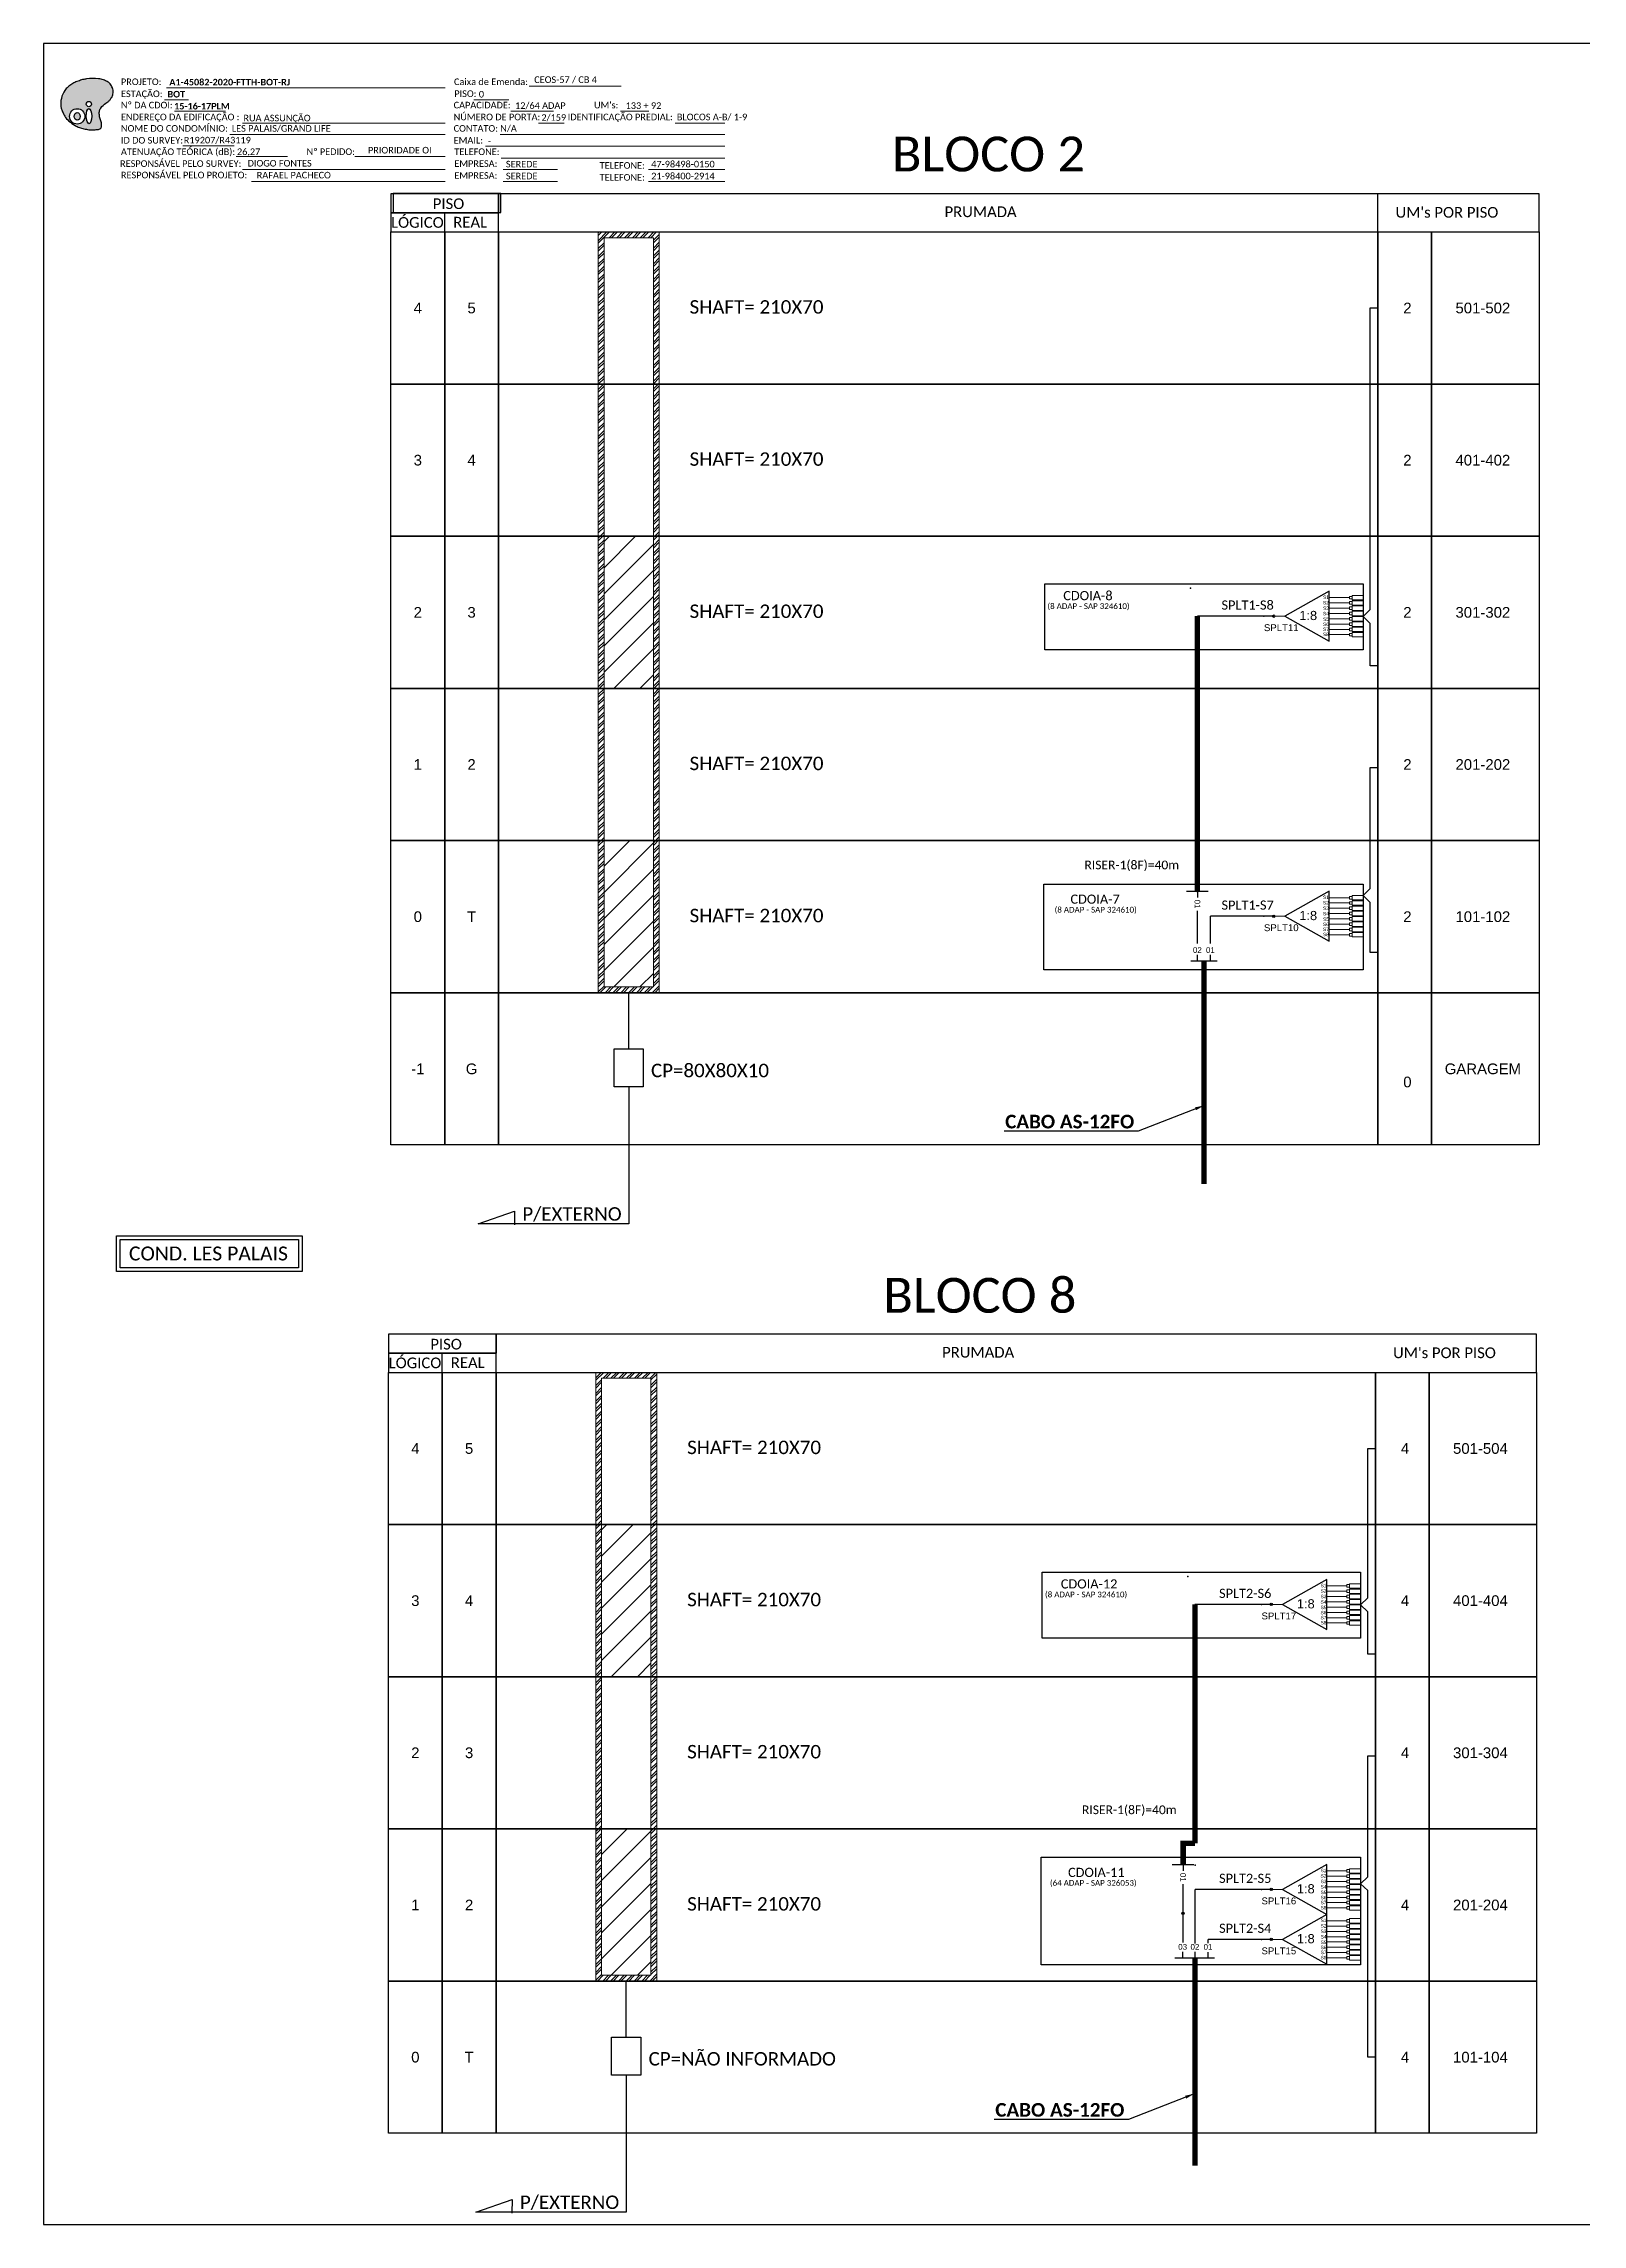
# Model space of a CAD drawing. Header units: inches. Extents: x 10034 to 13570, y 6075 to 9325.
# Drawn here: x 12732 to 13151, y 6729 to 7323 of the extents above; entities that cross this region are included whole.
import ezdxf
from ezdxf.enums import TextEntityAlignment as Align

# ---------------------------------------------------------------- set-up
doc = ezdxf.new("R2010")
doc.units = ezdxf.units.IN
doc.header["$MEASUREMENT"] = 0
doc.layers.add('Uifilar numeracao sangria', color=7, linetype='Continuous')
doc.styles.add('ARIAL', font='arial.ttf')
doc.styles.add('WMF-Calibri0', font='CALIBRI.TTF')
doc.styles.add('WMF-Calibri1', font='CALIBRIB.TTF')
doc.dimstyles.new('ISO-25', dxfattribs={"dimtxt": 2.5, "dimasz": 2.5, "dimexe": 1.25, "dimexo": 0.625, "dimtad": 1, "dimtxsty": 'Standard', "dimcen": 2.5, "dimadec": 0, "dimazin": 0, "dimtfac": 1, "dimtmove": 0, "dimatfit": 3, "dimfxl": 0, "dimarcsym": 0})

# ---------------------------------------------------------------- blocks, each defined once
blk = doc.blocks.new('SPLITTER_')
blk.add_point((0, 0))
at = {"style": 'ARIAL', "flags": 4}
blk.add_attdef('SPLT', (0, -3.26), '', height=1.5, dxfattribs=at)
blk = doc.blocks.new('SPLT_1-8_SC-APC')
at = {"color": 1}
blk.add_lwpolyline([(-7.37, -2.1), (-17.04, -7.55), (-7.37, -13), (-7.37, -2.1)], dxfattribs=at)
at = {"color": 3, "lineweight": 0}
for points in [[(-2.99, -3.51), (-7.37, -3.51)], [(-7.37, -4.66), (-2.99, -4.66)], [(-2.41, -3.02), (-2.41, -4)], [(-2.41, -3.02), (0, -3.02)], [(-2.41, -4), (0, -4)], [(-2.41, -4.17), (-2.41, -5.16)], [(-2.41, -4.17), (0, -4.17)], [(-7.37, -5.82), (-2.99, -5.82)], [(-7.37, -6.97), (-2.99, -6.97)], [(-7.37, -8.12), (-2.99, -8.12)], [(-7.37, -9.28), (-2.99, -9.28)], [(-2.41, -5.16), (0, -5.16)], [(-2.41, -5.32), (-2.41, -6.31)], [(-2.41, -5.32), (0, -5.32)], [(-2.41, -6.31), (0, -6.31)], [(-2.41, -6.48), (-2.41, -7.46)], [(-2.41, -6.48), (0, -6.48)], [(-2.41, -7.46), (0, -7.46)], [(-2.41, -7.63), (-2.41, -8.62)], [(-2.41, -7.63), (0, -7.63)], [(-2.41, -8.62), (0, -8.62)], [(-2.41, -8.78), (-2.41, -9.77)], [(-2.41, -8.78), (0, -8.78)], [(-7.37, -10.43), (-2.99, -10.43)], [(-7.37, -11.58), (-2.99, -11.58)], [(-2.41, -9.77), (0, -9.77)], [(-2.41, -9.94), (-2.41, -10.92)], [(-2.41, -9.94), (0, -9.94)], [(-2.41, -10.92), (0, -10.92)], [(-2.41, -11.09), (-2.41, -12.08)], [(-2.41, -11.09), (0, -11.09)], [(-2.41, -12.08), (0, -12.08)]]:
    blk.add_lwpolyline(points, dxfattribs=at)
for points in [[(-2.99, -3.22), (-2.41, -3.22), (-2.41, -3.8), (-2.99, -3.8)], [(-2.99, -4.38), (-2.41, -4.38), (-2.41, -4.95), (-2.99, -4.95)], [(-2.99, -5.53), (-2.41, -5.53), (-2.41, -6.1), (-2.99, -6.1)], [(-2.99, -6.68), (-2.41, -6.68), (-2.41, -7.26), (-2.99, -7.26)], [(-2.99, -7.84), (-2.41, -7.84), (-2.41, -8.41), (-2.99, -8.41)], [(-2.99, -8.99), (-2.41, -8.99), (-2.41, -9.56), (-2.99, -9.56)], [(-2.99, -10.14), (-2.41, -10.14), (-2.41, -10.72), (-2.99, -10.72)], [(-2.99, -11.3), (-2.41, -11.3), (-2.41, -11.87), (-2.99, -11.87)]]:
    blk.add_lwpolyline(points, close=True, dxfattribs=at)
at = {"color": 1, "lineweight": 0}
blk.add_lwpolyline([(-17.04, -7.55), (-19.26, -7.55)], dxfattribs=at)
at = {"color": 1, "style": 'ARIAL'}
for s, height, p in [('S1', 0.75, (-8.74, -3.78)), ('S2', 0.75, (-8.74, -4.97)), ('1:8', 2, (-13.91, -8.4)), ('S3', 0.75, (-8.74, -6.18)), ('S4', 0.75, (-8.74, -7.36)), ('S5', 0.75, (-8.74, -8.57)), ('S6', 0.75, (-8.74, -9.69)), ('S7', 0.75, (-8.74, -10.78)), ('S8', 0.75, (-8.74, -11.9))]:
    blk.add_text(s, height=height, dxfattribs=at).set_placement(p)
blk = doc.blocks.new('A$C415C251F')
at = {"color": 3}
blk.add_point((0, 0), dxfattribs=at)
blk = doc.blocks.new('LEG_CDOIA8_C-SPLT_DIR')
at = {"color": 3}
blk.add_blockref('A$C415C251F', (0, 0), dxfattribs=at)
at = {"color": 1, "style": 'WMF-Calibri0', "flags": 4}
blk.add_attdef('CDO', (-26.84, -2.61), '', height=2, dxfattribs=at)
blk.add_attdef('MODELO', text='', height=1.5, dxfattribs=at).set_placement((-22.23, -4.54), align=Align.CENTER)
at = {"style": 'ARIAL', "flags": 4}
blk.add_attdef('SPLITAGEM', text='', height=1.5, dxfattribs=at).set_placement((-18.36, -12.59), align=Align.CENTER)
blk = doc.blocks.new('OI')
h = blk.add_hatch(color=40)
edge = h.paths.add_edge_path()
edge.add_spline(control_points=[(4.35, -0.67), (3.92, -0.99), (3.26, -1.5), (2.81, -2.59), (2.9, -3.5), (3.06, -4.27), (3.31, -4.85), (3.37, -5.39), (3.4, -5.88), (3.2, -6.4), (2.54, -6.61), (1.65, -6.63), (0.55, -6.67), (-0.56, -6.42), (-1.61, -6.14), (-2.77, -5.61), (-3.92, -4.77), (-4.89, -3.7), (-5.34, -2.65), (-5.6, -1.94), (-5.85, -0.96), (-5.71, 0.47), (-5.1, 2.02), (-4.14, 3.02), (-3.3, 3.61), (-2.37, 4.16), (-1.36, 4.44), (-0.56, 4.7), (0.79, 4.85), (2.24, 4.97), (3.79, 4.57), (4.67, 4.21), (5.44, 3.65), (5.76, 2.99), (6.03, 2.21), (6.01, 1.46), (5.72, 0.64), (5.31, 0.08), (4.88, -0.38), (4.51, -0.55), (4.35, -0.67)], knot_values=[0, 0, 0, 0, 1.60434, 2.417191, 3.427595, 4.282808, 4.776746, 5.304182, 5.888771, 6.258406, 6.858137, 7.79129, 8.986195, 10.124242, 11.187857, 12.242908, 13.953784, 15.414161, 16.515391, 17.349188, 17.675853, 19.552021, 21.515531, 22.568638, 23.63245, 24.621084, 25.782718, 26.745347, 27.142653, 29.870543, 31.004649, 31.921532, 32.709589, 33.801391, 34.042471, 35.192333, 35.971461, 36.628871, 37.254359, 37.836911, 37.836911, 37.836911, 37.836911], degree=3, periodic=0)
h.paths.add_polyline_path([(1.13, -0.87, -1), (-0.04, -0.87, -1)], flags=16)
edge = h.paths.add_edge_path(flags=16)
edge.add_ellipse((0.56, -3.59), major_axis=(-0.02, 1.71), ratio=0.361305, start_angle=0, end_angle=360)
h.paths.add_polyline_path([(-0.36, -3.62, -1), (-3.8, -3.62, -1)], flags=16)
edge = h.paths.add_edge_path(flags=0)
edge.add_ellipse((-2.08, -3.62), major_axis=(0, 0.885), ratio=0.758294, start_angle=0, end_angle=360)
at = {"color": 40}
for centre, radius in [((-2.08, -3.62), 1.72), ((0.54, -0.87), 0.587)]:
    blk.add_circle(centre, radius, dxfattribs=at)
blk.add_ellipse((-2.08, -3.62), major_axis=(0, 0.885), ratio=0.758294, start_param=-3.141592653589792, end_param=3.141592653589792, dxfattribs=at)
blk.add_ellipse((0.56, -3.59), major_axis=(-0.02, 1.71), ratio=0.361305, dxfattribs=at)
at = {"color": 40, "start_tangent": (-0.800898, -0.598801), "end_tangent": (-0.800898, -0.598801)}
blk.add_spline([(4.35, -0.67), (3.2, -1.78), (2.9, -2.54), (2.92, -3.55), (3.12, -4.38), (3.28, -4.85), (3.37, -5.37), (3.35, -5.95), (3.2, -6.29), (2.66, -6.55), (1.73, -6.63), (0.54, -6.62), (-0.58, -6.41), (-1.6, -6.11), (-2.56, -5.67), (-3.95, -4.67), (-4.89, -3.56), (-5.37, -2.56), (-5.64, -1.78), (-5.72, -1.46), (-5.63, 0.42), (-4.84, 2.22), (-4.13, 2.99), (-3.27, 3.62), (-2.4, 4.09), (-1.3, 4.47), (-0.37, 4.72), (0.02, 4.77), (2.75, 4.8), (3.85, 4.53), (4.69, 4.16), (5.31, 3.68), (5.85, 2.73), (5.93, 2.5), (5.94, 1.35), (5.67, 0.62), (5.29, 0.08), (4.84, -0.36), (4.35, -0.67)], degree=3, dxfattribs=at)

msp = doc.modelspace()

# ---------------------------------------------------------------- hatches: boundary and pattern name
h = msp.add_hatch()
h.set_pattern_fill('ANSI32', color=3, scale=0.158226)
h.set_pattern_definition([(45, (795.5583, 10730.4099), (-1.06568318, 1.06568318), []), (45, (796.2687, 10730.4099), (-1.06568318, 1.06568318), [])])
h.paths.add_polyline_path([(12882.98, 7271.91), (12899.6, 7271.91), (12899.6, 7064.67), (12882.98, 7064.67)])
h.paths.add_polyline_path([(12884.57, 7270.33), (12898.02, 7270.33), (12898.02, 7066.26), (12884.57, 7066.26)], flags=16)
h = msp.add_hatch()
h.set_pattern_fill('ANSI31', color=1, scale=1.582261)
h.set_pattern_definition([(45, (-3763.9725, -5240.8895), (-3.5522773, 3.5522773), [])])
h.paths.add_polyline_path([(12898.02, 7189.02), (12884.57, 7189.02), (12884.57, 7147.57), (12898.02, 7147.57)])
h = msp.add_hatch(color=3)
h.dxf.hatch_style = 1
edge = h.paths.add_edge_path()
edge.add_arc((13067.03, 7167.25), 0.32, 0, 360)
h = msp.add_hatch(color=3)
h.dxf.hatch_style = 1
edge = h.paths.add_edge_path()
edge.add_arc((13067.03, 7167.25), 0.32, 0, 360)
h = msp.add_hatch()
h.set_pattern_fill('ANSI31', color=1, scale=1.582261)
h.set_pattern_definition([(45, (-3763.9725, -5322.202), (-3.5522773, 3.5522773), [])])
h.paths.add_polyline_path([(12898.02, 7106.12), (12884.57, 7106.12), (12884.57, 7066.26), (12898.02, 7066.26)])
h = msp.add_hatch(color=3)
h.dxf.hatch_style = 1
edge = h.paths.add_edge_path()
edge.add_arc((13067.03, 7085.52), 0.32, 0, 360)
h = msp.add_hatch(color=3)
h.dxf.hatch_style = 1
edge = h.paths.add_edge_path()
edge.add_arc((13067.03, 7085.52), 0.32, 0, 360)
h = msp.add_hatch()
h.set_pattern_fill('ANSI32', color=3, scale=0.158226)
h.set_pattern_definition([(45, (794.8934, 10461.2133), (-1.06568318, 1.06568318), []), (45, (795.6039, 10461.2133), (-1.06568318, 1.06568318), [])])
h.paths.add_polyline_path([(12882.32, 6961.27), (12898.94, 6961.27), (12898.94, 6795.48), (12882.32, 6795.48)])
h.paths.add_polyline_path([(12883.9, 6959.69), (12897.35, 6959.69), (12897.35, 6797.06), (12883.9, 6797.06)], flags=16)
h = msp.add_hatch()
h.set_pattern_fill('ANSI31', color=1, scale=1.582261)
h.set_pattern_definition([(45, (-3764.6373, -5510.086), (-3.5522773, 3.5522773), [])])
h.paths.add_polyline_path([(12897.35, 6919.82), (12883.9, 6919.82), (12883.9, 6878.37), (12897.35, 6878.37)])
h = msp.add_hatch(color=3)
h.dxf.hatch_style = 1
edge = h.paths.add_edge_path()
edge.add_arc((13066.36, 6898.06), 0.32, 0, 360)
h = msp.add_hatch(color=3)
h.dxf.hatch_style = 1
edge = h.paths.add_edge_path()
edge.add_arc((13066.36, 6898.06), 0.32, 0, 360)
h = msp.add_hatch()
h.set_pattern_fill('ANSI31', color=1, scale=1.582261)
h.set_pattern_definition([(45, (-3764.6373, -5591.3985), (-3.5522773, 3.5522773), [])])
h.paths.add_polyline_path([(12897.35, 6836.93), (12883.9, 6836.93), (12883.9, 6797.06), (12897.35, 6797.06)])
h = msp.add_hatch(color=3)
h.dxf.hatch_style = 1
edge = h.paths.add_edge_path()
edge.add_arc((13066.36, 6820.44), 0.32, 0, 360)
h = msp.add_hatch(color=3)
h.dxf.hatch_style = 1
edge = h.paths.add_edge_path()
edge.add_arc((13066.36, 6820.44), 0.32, 0, 360)
h = msp.add_hatch(color=3)
h.dxf.hatch_style = 1
edge = h.paths.add_edge_path()
edge.add_arc((13042.35, 6813.93), 0.32, 0, 360)
h = msp.add_hatch(color=3)
h.dxf.hatch_style = 1
edge = h.paths.add_edge_path()
edge.add_arc((13042.35, 6813.93), 0.32, 0, 360)
h = msp.add_hatch(color=3)
h.dxf.hatch_style = 1
edge = h.paths.add_edge_path()
edge.add_arc((13066.36, 6806.84), 0.32, 0, 360)
h = msp.add_hatch(color=3)
h.dxf.hatch_style = 1
edge = h.paths.add_edge_path()
edge.add_arc((13066.36, 6806.84), 0.32, 0, 360)

# ---------------------------------------------------------------- linework, layer by layer
at = {"color": 1}
for p, q in [((13003.71, 6799.91), (13003.71, 6829.2)), ((13003.71, 6829.2), (13090.72, 6829.2)), ((13090.72, 6829.2), (13090.72, 6799.91)), ((13090.72, 6799.91), (13003.71, 6799.91))]:
    msp.add_line(p, q, dxfattribs=at)
for points in [[(12731.87, 6729.2), (13570.43, 6729.2), (13570.43, 7323.2), (12731.87, 7323.2), (12731.87, 6729.2)], [(12841.15, 7271.91), (12841.15, 7277.12)], [(12855.8, 7271.91), (13139.35, 7271.91), (13139.35, 7282.32), (12855.8, 7282.32), (12855.8, 7282.32), (12855.8, 7277.12)], [(13095.38, 7271.91), (13095.38, 7282.32)], [(12891.29, 7049.42), (12891.29, 7064.69)], [(12855.14, 6961.27), (13138.68, 6961.27), (13138.68, 6971.68), (12855.14, 6971.68), (12855.14, 6971.68), (12855.14, 6966.47)], [(12840.49, 6961.27), (12840.49, 6966.47)], [(12890.63, 6780.23), (12890.63, 6795.49)]]:
    msp.add_lwpolyline(points)
at = {"color": 7, "lineweight": 0}
for points in [[(12764.82, 7307.88), (12771.37, 7307.88)], [(12765.34, 7311.16), (12841.31, 7311.16)], [(12849.11, 7307.92), (12858.59, 7307.92)], [(12864.15, 7311.65), (12889.28, 7311.65)], [(12767.49, 7304.81), (12781.43, 7304.81)], [(12786.05, 7301.57), (12841.31, 7301.57)], [(12859.16, 7304.81), (12870.77, 7304.81)], [(12866.74, 7301.57), (12873.69, 7301.57)], [(12889.1, 7304.81), (12896.76, 7304.81)], [(12903.91, 7301.57), (12917.47, 7301.57)], [(12769.8, 7295.4), (12783.75, 7295.4)], [(12782.64, 7298.46), (12841.31, 7298.46)], [(12852.23, 7295.23), (12917.5, 7295.23)], [(12856.27, 7298.46), (12917.5, 7298.46)], [(12784.34, 7292.43), (12798.28, 7292.43)], [(12786.05, 7288.88), (12841.31, 7288.88)], [(12816.67, 7292.44), (12841.17, 7292.44)], [(12817.17, 7292.44), (12841.32, 7292.44)], [(12856.52, 7291.99), (12917.5, 7291.99)], [(12857.13, 7288.88), (12871.93, 7288.88)], [(12896.73, 7288.88), (12917.5, 7288.88)], [(12788.54, 7285.64), (12841.31, 7285.64)], [(12857.13, 7285.64), (12871.93, 7285.64)], [(12896.73, 7285.64), (12917.5, 7285.64)]]:
    msp.add_lwpolyline(points, dxfattribs=at)
for points in [[(12826.5, 7277.12), (12855.8, 7277.12), (12855.8, 7282.32), (12826.5, 7282.32)], [(12826.5, 7271.91), (12855.8, 7271.91), (12855.8, 7277.12), (12826.5, 7277.12)], [(12827.13, 7277.21), (12856.43, 7277.21), (12856.43, 7282.41), (12827.13, 7282.41)], [(12887.31, 7049.42), (12895.27, 7049.42), (12895.27, 7039.06), (12887.31, 7039.06)], [(12751.74, 6998.5), (12802.32, 6998.5), (12802.32, 6988.72), (12751.74, 6988.72)], [(12752.74, 6997.5), (12801.32, 6997.5), (12801.32, 6989.72), (12752.74, 6989.72)], [(12825.84, 6966.47), (12855.14, 6966.47), (12855.14, 6971.68), (12825.84, 6971.68)], [(12825.84, 6961.27), (12855.14, 6961.27), (12855.14, 6966.47), (12825.84, 6966.47)], [(12886.65, 6780.23), (12894.61, 6780.23), (12894.61, 6769.87), (12886.65, 6769.87)]]:
    msp.add_lwpolyline(points, close=True)
at = {"color": 0}
for points in [[(12826.5, 7271.91), (12841.15, 7271.91), (12841.15, 7230.46), (12826.5, 7230.46)], [(12841.15, 7271.91), (12855.8, 7271.91), (12855.8, 7230.46), (12841.15, 7230.46)], [(12855.8, 7271.91), (13095.4, 7271.91), (13095.4, 7230.46), (12855.8, 7230.46)], [(13095.4, 7271.91), (13110.05, 7271.91), (13110.05, 7230.46), (13095.4, 7230.46)], [(13110.05, 7271.91), (13139.35, 7271.91), (13139.35, 7230.46), (13110.05, 7230.46)], [(12826.5, 7230.46), (12841.15, 7230.46), (12841.15, 7189.02), (12826.5, 7189.02)], [(12841.15, 7230.46), (12855.8, 7230.46), (12855.8, 7189.02), (12841.15, 7189.02)], [(12855.8, 7230.46), (13095.4, 7230.46), (13095.4, 7189.02), (12855.8, 7189.02)], [(13095.4, 7230.46), (13110.05, 7230.46), (13110.05, 7189.02), (13095.4, 7189.02)], [(13110.05, 7230.46), (13139.35, 7230.46), (13139.35, 7189.02), (13110.05, 7189.02)], [(12826.5, 7189.02), (12841.15, 7189.02), (12841.15, 7147.57), (12826.5, 7147.57)], [(12841.15, 7189.02), (12855.8, 7189.02), (12855.8, 7147.57), (12841.15, 7147.57)], [(12855.8, 7189.02), (13095.4, 7189.02), (13095.4, 7147.57), (12855.8, 7147.57)], [(13095.4, 7189.02), (13110.05, 7189.02), (13110.05, 7147.57), (13095.4, 7147.57)], [(13110.05, 7189.02), (13139.35, 7189.02), (13139.35, 7147.57), (13110.05, 7147.57)], [(12826.5, 7147.57), (12841.15, 7147.57), (12841.15, 7106.12), (12826.5, 7106.12)], [(12841.15, 7147.57), (12855.8, 7147.57), (12855.8, 7106.12), (12841.15, 7106.12)], [(12855.8, 7147.57), (13095.4, 7147.57), (13095.4, 7106.12), (12855.8, 7106.12)], [(13095.4, 7147.57), (13110.05, 7147.57), (13110.05, 7106.12), (13095.4, 7106.12)], [(13110.05, 7147.57), (13139.35, 7147.57), (13139.35, 7106.12), (13110.05, 7106.12)], [(12826.5, 7106.12), (12841.15, 7106.12), (12841.15, 7064.67), (12826.5, 7064.67)], [(12841.15, 7106.12), (12855.8, 7106.12), (12855.8, 7064.67), (12841.15, 7064.67)], [(12855.8, 7106.12), (13095.4, 7106.12), (13095.4, 7064.67), (12855.8, 7064.67)], [(13095.4, 7106.12), (13110.05, 7106.12), (13110.05, 7064.67), (13095.4, 7064.67)], [(13110.05, 7106.12), (13139.35, 7106.12), (13139.35, 7064.67), (13110.05, 7064.67)], [(12826.5, 7064.67), (12841.15, 7064.67), (12841.15, 7023.23), (12826.5, 7023.23)], [(12841.15, 7064.67), (12855.8, 7064.67), (12855.8, 7023.23), (12841.15, 7023.23)], [(12855.8, 7064.67), (13095.4, 7064.67), (13095.4, 7023.23), (12855.8, 7023.23)], [(13095.4, 7064.67), (13110.05, 7064.67), (13110.05, 7023.23), (13095.4, 7023.23)], [(13110.05, 7064.67), (13139.35, 7064.67), (13139.35, 7023.23), (13110.05, 7023.23)], [(12825.84, 6961.27), (12840.49, 6961.27), (12840.49, 6919.82), (12825.84, 6919.82)], [(12840.49, 6961.27), (12855.14, 6961.27), (12855.14, 6919.82), (12840.49, 6919.82)], [(12855.14, 6961.27), (13094.74, 6961.27), (13094.74, 6919.82), (12855.14, 6919.82)], [(13094.74, 6961.27), (13109.38, 6961.27), (13109.38, 6919.82), (13094.74, 6919.82)], [(13109.38, 6961.27), (13138.68, 6961.27), (13138.68, 6919.82), (13109.38, 6919.82)], [(12825.84, 6919.82), (12840.49, 6919.82), (12840.49, 6878.37), (12825.84, 6878.37)], [(12840.49, 6919.82), (12855.14, 6919.82), (12855.14, 6878.37), (12840.49, 6878.37)], [(12855.14, 6919.82), (13094.74, 6919.82), (13094.74, 6878.37), (12855.14, 6878.37)], [(13094.74, 6919.82), (13109.38, 6919.82), (13109.38, 6878.37), (13094.74, 6878.37)], [(13109.38, 6919.82), (13138.68, 6919.82), (13138.68, 6878.37), (13109.38, 6878.37)], [(12825.84, 6878.37), (12840.49, 6878.37), (12840.49, 6836.93), (12825.84, 6836.93)], [(12840.49, 6878.37), (12855.14, 6878.37), (12855.14, 6836.93), (12840.49, 6836.93)], [(12855.14, 6878.37), (13094.74, 6878.37), (13094.74, 6836.93), (12855.14, 6836.93)], [(13094.74, 6878.37), (13109.38, 6878.37), (13109.38, 6836.93), (13094.74, 6836.93)], [(13109.38, 6878.37), (13138.68, 6878.37), (13138.68, 6836.93), (13109.38, 6836.93)], [(12825.84, 6836.93), (12840.49, 6836.93), (12840.49, 6795.48), (12825.84, 6795.48)], [(12840.49, 6836.93), (12855.14, 6836.93), (12855.14, 6795.48), (12840.49, 6795.48)], [(12855.14, 6836.93), (13094.74, 6836.93), (13094.74, 6795.48), (12855.14, 6795.48)], [(13094.74, 6836.93), (13109.38, 6836.93), (13109.38, 6795.48), (13094.74, 6795.48)], [(13109.38, 6836.93), (13138.68, 6836.93), (13138.68, 6795.48), (13109.38, 6795.48)], [(12825.84, 6795.48), (12840.49, 6795.48), (12840.49, 6754.03), (12825.84, 6754.03)], [(12840.49, 6795.48), (12855.14, 6795.48), (12855.14, 6754.03), (12840.49, 6754.03)], [(12855.14, 6795.48), (13094.74, 6795.48), (13094.74, 6754.03), (12855.14, 6754.03)], [(13094.74, 6795.48), (13109.38, 6795.48), (13109.38, 6754.03), (13094.74, 6754.03)], [(13109.38, 6795.48), (13138.68, 6795.48), (13138.68, 6754.03), (13109.38, 6754.03)]]:
    msp.add_lwpolyline(points, close=True, dxfattribs=at)
at = {"color": 2, "lineweight": 0}
for points in [[(12882.98, 7271.91), (12899.6, 7271.91), (12899.6, 7064.67), (12882.98, 7064.67)], [(12884.57, 7270.33), (12898.02, 7270.33), (12898.02, 7066.26), (12884.57, 7066.26)], [(12882.32, 6961.27), (12898.94, 6961.27), (12898.94, 6795.48), (12882.32, 6795.48)], [(12883.9, 6959.69), (12897.35, 6959.69), (12897.35, 6797.06), (12883.9, 6797.06)]]:
    msp.add_lwpolyline(points, close=True, dxfattribs=at)
at = {"color": 3}
for points in [[(13093.34, 7171.25), (13093.34, 7251.19), (13095.4, 7251.19)], [(13093.34, 7165.27), (13091.38, 7167.15), (13093.34, 7169.03), (13093.34, 7169.03), (13093.34, 7171.25)], [(13066.71, 7167.25), (13046.25, 7167.25)], [(13095.4, 7153.75), (13093.34, 7153.75), (13093.34, 7165.27)], [(13093.34, 7075.6), (13093.34, 7089.29), (13091.38, 7091.18), (13093.34, 7093.06), (13093.34, 7093.06), (13093.34, 7123.97)], [(13093.34, 7123.97), (13093.34, 7126.03), (13095.4, 7126.03)], [(13066.71, 7085.52), (13049.84, 7085.52)], [(13049.84, 7078.12), (13049.84, 7085.52)], [(13049.84, 7073.27), (13049.84, 7074.96)], [(13095.4, 7075.6), (13093.34, 7075.6)], [(13092.68, 6905.73), (13092.68, 6940.54), (13094.74, 6940.54)], [(13092.68, 6902.05), (13092.68, 6915.24)], [(13092.68, 6896.07), (13090.72, 6897.95), (13092.68, 6899.83), (13092.68, 6899.83), (13092.68, 6902.05)], [(13094.74, 6884.56), (13092.68, 6884.56), (13092.68, 6896.07)], [(13092.68, 6815.2), (13092.68, 6820.1), (13090.72, 6821.98), (13092.68, 6823.86), (13092.68, 6823.86), (13092.68, 6854.77)], [(13092.68, 6854.77), (13092.68, 6856.84), (13094.74, 6856.84)], [(13092.68, 6774.75), (13092.68, 6815.2)], [(13049.17, 6805.77), (13049.17, 6806.84)], [(13066.04, 6806.84), (13049.17, 6806.84)], [(13049.17, 6801.75), (13049.17, 6803.35)], [(13094.74, 6774.75), (13092.68, 6774.75)]]:
    msp.add_lwpolyline(points, dxfattribs=at)
at = {"color": 1}
for points in [[(13004.64, 7176.02), (13091.38, 7176.02), (13091.38, 7158.07), (13004.64, 7158.07)], [(13004.37, 7094.29), (13091.38, 7094.29), (13091.38, 7070.92), (13004.37, 7070.92)], [(13003.98, 6906.82), (13090.72, 6906.82), (13090.72, 6888.88), (13003.98, 6888.88)]]:
    msp.add_lwpolyline(points, close=True, dxfattribs=at)
at = {"color": 5, "const_width": 1.5}
for points in [[(13046.25, 7092.32), (13046.25, 7167.25)], [(13045.59, 6832.98), (13045.59, 6898.06)], [(13042.36, 6827.24), (13042.36, 6832.98), (13045.59, 6832.98)]]:
    msp.add_lwpolyline(points, dxfattribs=at)
at = {"color": 5}
for points in [[(13066.71, 7167.25), (13067.03, 7167.25)], [(13043.3, 7092.32), (13049.2, 7092.32)], [(13046.25, 7092.32), (13046.25, 7090.61)], [(13066.71, 7085.52), (13067.03, 7085.52)], [(13066.04, 6898.06), (13066.36, 6898.06)], [(13039.41, 6827.24), (13045.32, 6827.24)], [(13042.36, 6827.24), (13042.36, 6825.52)], [(13042.35, 6813.8), (13042.35, 6821.88)], [(13066.04, 6820.44), (13066.36, 6820.44)], [(13042.03, 6813.93), (13042.35, 6813.93)], [(13066.04, 6806.84), (13066.36, 6806.84)]]:
    msp.add_lwpolyline(points, dxfattribs=at)
at = {"color": 2}
for points in [[(13046.24, 7078.12), (13046.24, 7086.97)], [(13046.27, 7073.27), (13046.27, 7074.96)], [(13066.04, 6898.06), (13045.59, 6898.06)], [(13045.61, 6805.73), (13045.61, 6820.44)], [(13066.04, 6820.44), (13045.61, 6820.44)], [(13045.61, 6801.75), (13045.61, 6803.45)]]:
    msp.add_lwpolyline(points, dxfattribs=at)
at = {"color": 1}
for points in [[(13048.05, 7073.27), (13044.49, 7073.27)], [(13051.62, 7073.27), (13048.05, 7073.27)], [(13047.39, 6801.75), (13040.06, 6801.75)], [(13050.95, 6801.75), (13047.39, 6801.75)]]:
    msp.add_lwpolyline(points, dxfattribs=at)
at = {"color": 1, "const_width": 1.5}
for points in [[(13048.05, 7073.27), (13048.05, 7012.54)], [(13045.61, 6801.75), (13045.61, 6745.19)]]:
    msp.add_lwpolyline(points, dxfattribs=at)
at = {"color": 0}
for points in [[(13042.35, 6805.97), (13042.35, 6813.61)], [(13042.25, 6801.75), (13042.25, 6803.45)]]:
    msp.add_lwpolyline(points, dxfattribs=at)
at = {"color": 3}
for centre in [(13067.03, 7167.25), (13067.03, 7167.25), (13067.03, 7085.52), (13067.03, 7085.52), (13066.36, 6898.06), (13066.36, 6898.06), (13066.36, 6820.44), (13066.36, 6820.44), (13042.35, 6813.93), (13042.35, 6813.93), (13066.36, 6806.84), (13066.36, 6806.84)]:
    msp.add_circle(centre, 0.32, dxfattribs=at)
at = {"layer": 'Uifilar numeracao sangria', "color": 0, "ltscale": 2}
for points in [[(12891.29, 7039.06), (12891.29, 7001.77), (12850.27, 7001.77), (12860.17, 7005.17), (12860.16, 7001.42)], [(12890.63, 6769.87), (12890.63, 6732.57), (12849.6, 6732.57), (12859.51, 6735.97), (12859.49, 6732.22)]]:
    msp.add_lwpolyline(points, dxfattribs=at)

# ---------------------------------------------------------------- block references
at = {"color": 7, "xscale": 1.213923925163966, "yscale": 1.213923925163726, "zscale": 1.213923925163967, "rotation": 0.1532896023734424}
msp.add_blockref('OI', (12743.54, 7307.79), dxfattribs=at)
at = {"color": 1}
ref = msp.add_blockref('LEG_CDOIA8_C-SPLT_DIR', (13044.33, 7174.86), dxfattribs=dict(at, xscale=1.247999999998865, yscale=1.247999999998865, zscale=1.247999999998865))
ref.add_attrib('CDO', 'CDOIA-8', (13009.7, 7171.6), dxfattribs={"color": 1, "height": 2.496, "style": 'WMF-Calibri0'})
ref.add_attrib('MODELO', '(8 ADAP - SAP 324610)', dxfattribs={"color": 1, "height": 1.56, "style": 'WMF-Calibri0'}).set_placement((13016.58, 7169.2), align=Align.CENTER)
at = {"color": 3, "xscale": 1.247999999998865, "yscale": 1.247999999998865, "zscale": 1.247999999998865}
for p in [(13091.38, 7176.67), (13091.38, 7094.94), (13090.72, 6907.47), (13090.72, 6829.85), (13090.72, 6816.26)]:
    msp.add_blockref('SPLT_1-8_SC-APC', p, dxfattribs=at)
ref = msp.add_blockref('SPLITTER_', (13064.38, 7167.25), dxfattribs=dict(xscale=1.247999999998865, yscale=1.247999999998865, zscale=1.247999999998865))
ref.add_attrib('SPLT', 'SPLT11', (13064.38, 7163.18), dxfattribs={"height": 1.872, "style": 'ARIAL'})
at = {"color": 1}
ref = msp.add_blockref('LEG_CDOIA8_C-SPLT_DIR', (13046.29, 7092.18), dxfattribs=dict(at, xscale=1.247999999998865, yscale=1.247999999998865, zscale=1.247999999998865))
ref.add_attrib('CDO', 'CDOIA-7', (13011.66, 7088.92), dxfattribs={"color": 1, "height": 2.496, "style": 'WMF-Calibri0'})
ref.add_attrib('MODELO', '(8 ADAP - SAP 324610)', dxfattribs={"color": 1, "height": 1.56, "style": 'WMF-Calibri0'}).set_placement((13018.54, 7086.51), align=Align.CENTER)
ref = msp.add_blockref('SPLITTER_', (13064.38, 7085.52), dxfattribs=dict(xscale=1.247999999998865, yscale=1.247999999998865, zscale=1.247999999998865))
ref.add_attrib('SPLT', 'SPLT10', (13064.38, 7081.45), dxfattribs={"height": 1.872, "style": 'ARIAL'})
ref = msp.add_blockref('LEG_CDOIA8_C-SPLT_DIR', (13043.66, 6905.66), dxfattribs=dict(at, xscale=1.247999999998865, yscale=1.247999999998865, zscale=1.247999999998865))
ref.add_attrib('CDO', 'CDOIA-12', (13009.04, 6902.41), dxfattribs={"color": 1, "height": 2.496, "style": 'WMF-Calibri0'})
ref.add_attrib('MODELO', '(8 ADAP - SAP 324610)', dxfattribs={"color": 1, "height": 1.56, "style": 'WMF-Calibri0'}).set_placement((13015.92, 6900), align=Align.CENTER)
ref = msp.add_blockref('SPLITTER_', (13063.72, 6898.06), dxfattribs=dict(xscale=1.247999999998865, yscale=1.247999999998865, zscale=1.247999999998865))
ref.add_attrib('SPLT', 'SPLT17', (13063.72, 6893.99), dxfattribs={"height": 1.872, "style": 'ARIAL'})
ref = msp.add_blockref('LEG_CDOIA8_C-SPLT_DIR', (13045.62, 6827.09), dxfattribs=dict(at, xscale=1.247999999998865, yscale=1.247999999998865, zscale=1.247999999998865))
ref.add_attrib('CDO', 'CDOIA-11', (13011, 6823.83), dxfattribs={"color": 1, "height": 2.496, "style": 'WMF-Calibri0'})
ref.add_attrib('MODELO', '(64 ADAP - SAP 326053)', dxfattribs={"color": 1, "height": 1.56, "style": 'WMF-Calibri0'}).set_placement((13017.88, 6821.43), align=Align.CENTER)
ref = msp.add_blockref('SPLITTER_', (13063.72, 6820.44), dxfattribs=dict(xscale=1.247999999998865, yscale=1.247999999998865, zscale=1.247999999998865))
ref.add_attrib('SPLT', 'SPLT16', (13063.72, 6816.37), dxfattribs={"height": 1.872, "style": 'ARIAL'})
ref = msp.add_blockref('SPLITTER_', (13063.72, 6806.84), dxfattribs=dict(xscale=1.247999999998865, yscale=1.247999999998865, zscale=1.247999999998865))
ref.add_attrib('SPLT', 'SPLT15', (13063.72, 6802.77), dxfattribs={"height": 1.872, "style": 'ARIAL'})

# ---------------------------------------------------------------- texts
at = {"color": 7, "lineweight": 0, "style": 'WMF-Calibri0'}
for s, height, p in [('PROJETO:', 1.793, (12752.94, 7311.91)), ('Caixa de Emenda:', 1.7927, (12843.69, 7311.91)), ('ESTAÇÃO:', 1.793, (12752.94, 7308.63)), ('Nº DA CDOI:', 1.7927, (12752.94, 7305.56)), ('CAPACIDADE:', 1.7927, (12843.59, 7305.56)), ('PISO:', 1.793, (12843.77, 7308.67)), ("UM's:", 1.793, (12881.83, 7305.56)), ('ENDEREÇO DA EDIFICAÇÃO :', 1.7927, (12752.94, 7302.32)), ('NOME DO CONDOMÍNIO:', 1.7927, (12752.94, 7299.21)), ('LES PALAIS/GRAND LIFE', 1.7927, (12783.15, 7299.21)), ('CONTATO: N/A', 1.7927, (12843.59, 7299.21)), ('NÚMERO DE PORTA:', 1.7927, (12843.59, 7302.32)), ('IDENTIFICAÇÃO PREDIAL:', 1.7927, (12874.67, 7302.32)), ('BLOCOS A-B/ 1-9', 1.7927, (12904.41, 7302.32)), ('ATENUAÇÃO TEÓRICA (dB):', 1.7927, (12752.94, 7292.86)), ('ID DO SURVEY:', 1.7927, (12752.94, 7295.97)), ('26,27', 1.793, (12784.56, 7292.86)), ('Nº PEDIDO:', 1.793, (12803.53, 7292.87)), ('EMAIL:', 1.793, (12843.59, 7295.97)), ('TELEFONE:', 1.793, (12843.77, 7292.86)), ('RESPONSÁVEL PELO SURVEY:', 1.7927, (12752.7, 7289.62)), ('RESPONSÁVEL PELO PROJETO:', 1.7927, (12752.94, 7286.51)), ('EMPRESA:', 1.793, (12843.77, 7289.62)), ('TELEFONE:', 1.793, (12883.37, 7289.12)), ('EMPRESA:', 1.793, (12843.77, 7286.39)), ('TELEFONE:', 1.793, (12883.37, 7285.88)), ('COND. LES PALAIS', 3.7902, (12755.12, 6991.76))]:
    msp.add_text(s, height=height, dxfattribs=at).set_placement(p)
at = {"color": 7, "linetype": 'Continuous'}
for s, height, style, p in [('A1-45082-2020-FTTH-BOT-RJ', 1.7927, 'WMF-Calibri1', (12766.13, 7311.81)), ('CEOS-57 / CB 4', 1.7927, 'WMF-Calibri0', (12865.55, 7312.49)), ('BOT', 1.793, 'WMF-Calibri1', (12765.62, 7308.53)), ('0', 1.79, 'WMF-Calibri0', (12850.46, 7308.52)), ('12/64 ADAP', 1.793, 'WMF-Calibri0', (12860.33, 7305.43)), ('133 + 92', 1.793, 'WMF-Calibri0', (12890.45, 7305.41)), ('RUA ASSUNÇÃO', 1.7927, 'WMF-Calibri0', (12786.32, 7302.03)), ('2/159', 1.793, 'WMF-Calibri0', (12867.5, 7302.17)), ('R19207/R43119', 1.7927, 'WMF-Calibri0', (12770.07, 7296.01)), ('-', 1.79, 'WMF-Calibri0', (12852.94, 7295.82)), ('DIOGO FONTES', 1.7927, 'WMF-Calibri0', (12787.45, 7289.72)), ('SEREDE', 1.793, 'WMF-Calibri0', (12857.83, 7289.48)), ('47-98498-0150', 1.7927, 'WMF-Calibri0', (12897.43, 7289.48)), ('RAFAEL PACHECO', 1.7927, 'WMF-Calibri0', (12789.94, 7286.48)), ('SEREDE', 1.793, 'WMF-Calibri0', (12857.83, 7286.24)), ('21-98400-2914', 1.7927, 'WMF-Calibri0', (12897.43, 7286.24))]:
    msp.add_text(s, height=height, dxfattribs=dict(at, style=style)).set_placement(p)
at = {"color": 7, "linetype": 'Continuous', "style": 'WMF-Calibri1'}
msp.add_text('15-16-17PLM', height=1.7927, dxfattribs=at).set_placement((12775.02, 7305.27), align=Align.CENTER)
at = {"color": 7, "style": 'WMF-Calibri0'}
msp.add_text('PRIORIDADE OI', height=1.7927, dxfattribs=at).set_placement((12820.25, 7293.28))
at = {"style": 'WMF-Calibri0'}
for s, height, p in [('BLOCO 2', 9.494, (12963, 7288.38)), ('  LÓGICO', 2.911, (12824.5, 7273.04)), ('     PISO', 2.911, (12832.78, 7278.14)), ('PRUMADA', 2.911, (12977.35, 7275.94)), ("UM's POR PISO", 2.9114, (13100.23, 7275.79)), ('    REAL', 2.911, (12839.39, 7273.11)), ('SHAFT= 210X70', 3.6661, (12907.88, 7249.65)), ('SHAFT= 210X70', 3.6661, (12907.88, 7208.21)), ('SHAFT= 210X70', 3.6661, (12907.88, 7166.76)), ('SHAFT= 210X70', 3.6661, (12907.88, 7125.31)), ('SHAFT= 210X70', 3.6661, (12907.88, 7083.87)), ('BLOCO 8', 9.494, (12960.67, 6977.51)), ('     PISO', 2.911, (12832.12, 6967.5)), ('PRUMADA', 2.911, (12976.69, 6965.29)), ("UM's POR PISO", 2.9114, (13099.56, 6965.15)), ('  LÓGICO', 2.911, (12823.84, 6962.4)), ('    REAL', 2.911, (12838.72, 6962.47)), ('SHAFT= 210X70', 3.6661, (12907.22, 6939.01)), ('SHAFT= 210X70', 3.6661, (12907.22, 6897.56)), ('SHAFT= 210X70', 3.6661, (12907.22, 6856.12)), ('SHAFT= 210X70', 3.6661, (12907.22, 6814.67))]:
    msp.add_text(s, height=height, dxfattribs=at).set_placement(p)
at = {"color": 0, "style": 'ARIAL'}
for s, height, p in [('4', 2.91, (12833.83, 7251.19)), ('5', 2.91, (12848.48, 7251.19)), ('2', 2.91, (13103.47, 7251.19)), ('501-502', 2.911, (13124.03, 7251.19)), ('3', 2.91, (12833.83, 7209.74)), ('4', 2.91, (12848.48, 7209.74)), ('2', 2.91, (13103.47, 7209.74)), ('401-402', 2.911, (13124.03, 7209.74)), ('2', 2.91, (12833.83, 7168.29)), ('3', 2.91, (12848.48, 7168.29)), ('2', 2.91, (13103.47, 7168.29)), ('301-302', 2.911, (13124.03, 7168.29)), ('1', 2.91, (12833.83, 7126.85)), ('2', 2.91, (12848.48, 7126.85)), ('2', 2.91, (13103.47, 7126.85)), ('201-202', 2.911, (13124.03, 7126.85)), ('0', 2.91, (12833.83, 7085.4)), ('T', 2.91, (12848.48, 7085.4)), ('2', 2.91, (13103.47, 7085.4)), ('101-102', 2.911, (13124.03, 7085.4)), ('-1', 2.911, (12833.83, 7043.95)), ('G', 2.91, (12848.48, 7043.95)), ('GARAGEM', 2.911, (13124.03, 7043.95)), ('0', 2.91, (13103.47, 7040.37)), ('4', 2.91, (12833.16, 6940.54)), ('5', 2.91, (12847.81, 6940.54)), ('4', 2.91, (13102.81, 6940.54)), ('501-504', 2.911, (13123.36, 6940.54)), ('3', 2.91, (12833.16, 6899.1)), ('4', 2.91, (12847.81, 6899.1)), ('4', 2.91, (13102.81, 6899.1)), ('401-404', 2.911, (13123.36, 6899.1)), ('2', 2.91, (12833.16, 6857.65)), ('3', 2.91, (12847.81, 6857.65)), ('4', 2.91, (13102.81, 6857.65)), ('301-304', 2.911, (13123.36, 6857.65)), ('1', 2.91, (12833.16, 6816.2)), ('2', 2.91, (12847.81, 6816.2)), ('4', 2.91, (13102.81, 6816.2)), ('201-204', 2.911, (13123.36, 6816.2)), ('0', 2.91, (12833.16, 6774.75)), ('T', 2.91, (12847.81, 6774.75)), ('4', 2.91, (13102.81, 6774.75)), ('101-104', 2.911, (13123.36, 6774.75))]:
    msp.add_text(s, height=height, dxfattribs=at).set_placement(p, align=Align.MIDDLE_CENTER)
at = {"color": 3, "style": 'WMF-Calibri0'}
for s, p in [('SPLT1-S8', (13052.81, 7169.03)), ('SPLT1-S7', (13052.81, 7087.3))]:
    msp.add_text(s, height=2.496, dxfattribs=at).set_placement(p)
at = {"color": 5, "style": 'WMF-Calibri0'}
for p in [(13015.47, 7098.3), (13014.8, 6840.94)]:
    msp.add_text('RISER-1(8F)=40m', height=2.3699, dxfattribs=at).set_placement(p)
at = {"style": 'ARIAL'}
for p in [(13046.25, 7088.82), (13042.36, 6823.73)]:
    msp.add_text('01', height=1.56, rotation=270, dxfattribs=at).set_placement(p, align=Align.MIDDLE_CENTER)
for s, p in [('02', (13046.24, 7076.3)), ('01', (13049.8, 7076.3)), ('03', (13042.22, 6804.79)), ('02', (13045.57, 6804.79)), ('01', (13049.14, 6804.79))]:
    msp.add_text(s, height=1.56, dxfattribs=at).set_placement(p, align=Align.MIDDLE_CENTER)
at = {"color": 0, "style": 'WMF-Calibri0'}
for s, height, p in [('CP=80X80X10', 3.6661, (12897.37, 7041.67)), ('P/EXTERNO', 3.666, (12862.31, 7002.59)), ('CP=NÃO INFORMADO', 3.6661, (12896.71, 6772.47)), ('P/EXTERNO', 3.666, (12861.65, 6733.39))]:
    msp.add_text(s, height=height, dxfattribs=at).set_placement(p)
at = {"color": 1, "ltscale": 8, "style": 'WMF-Calibri1'}
for p in [(12993.87, 7027.72), (12991.18, 6758.53)]:
    msp.add_text('CABO AS-12FO', height=3.7192, dxfattribs=at).set_placement(p)
at = {"color": 2, "style": 'WMF-Calibri0'}
for s, p in [('SPLT2-S6', (13052.15, 6899.83)), ('SPLT2-S5', (13052.15, 6822.21)), ('SPLT2-S4', (13052.15, 6808.61))]:
    msp.add_text(s, height=2.496, dxfattribs=at).set_placement(p)

# ---------------------------------------------------------------- leaders
at = {"color": 1, "ltscale": 8}
for points in [[(13048.05, 7033.97), (13030.15, 7026.94), (12993.56, 7026.94)], [(13045.37, 6764.77), (13027.47, 6757.74), (12990.88, 6757.74)]]:
    msp.add_leader(points, dimstyle='ISO-25', override={"dimtad": 0}, dxfattribs=at)

doc.saveas('drawing.dxf')
